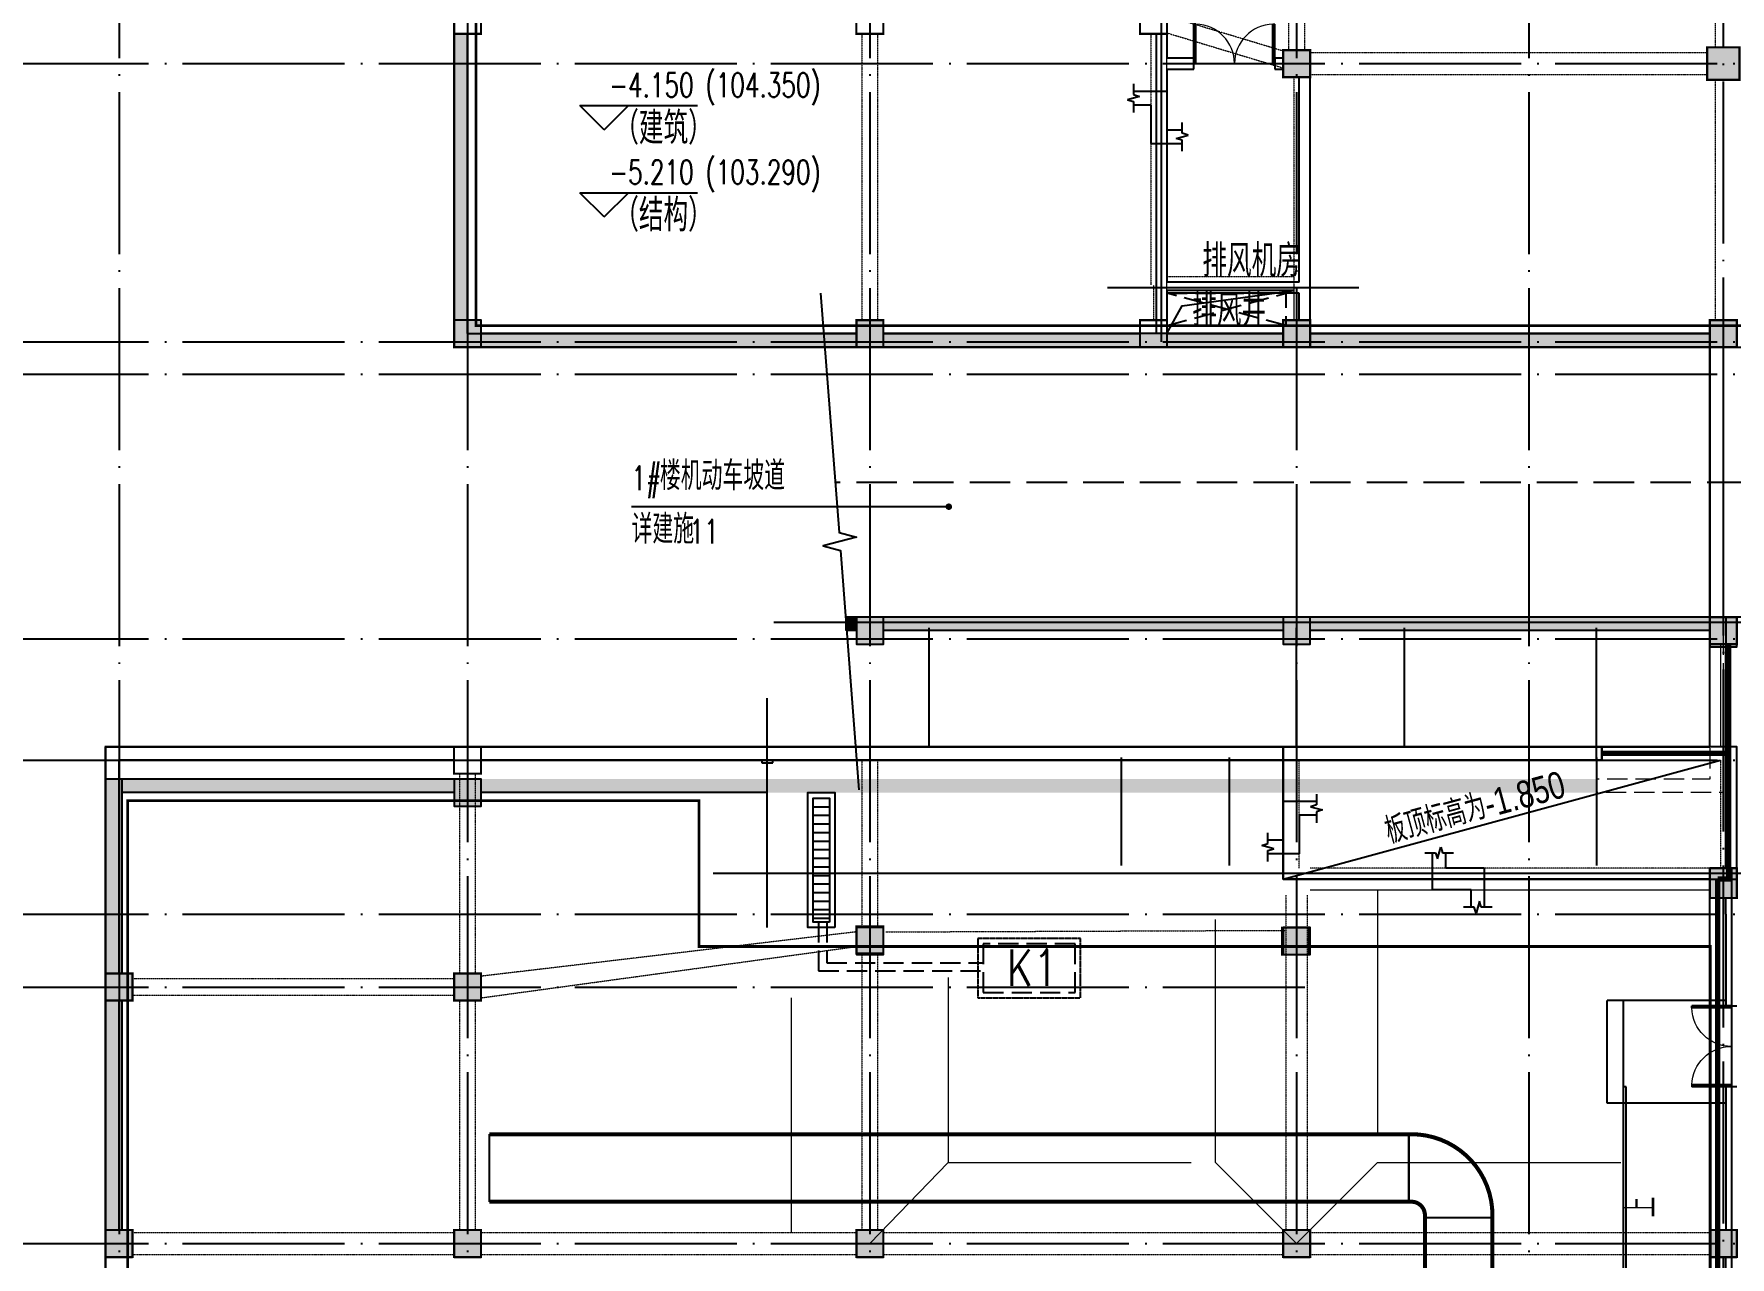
# Model space of a CAD drawing. Extents: x 290727 to 13733020, y 1731457 to 3643100.
# Drawn here: x 499735 to 531138, y 2163130 to 2185780 of the extents above; entities that cross this region are included whole.
import ezdxf

# ---------------------------------------------------------------- set-up
doc = ezdxf.new("R2010")
doc.units = 0
doc.header["$LTSCALE"] = 10
for name, pattern in [('__DASH', [0.35, 0.25, -0.1]), ('DASH', [0.35, 0.25, -0.1]), ('DASHED', [0.75, 0.5, -0.25]), ('DOTE', [2.42, 2, -0.2, 0.02, -0.2]), ('虚线', [750, 450, -300])]:
    doc.linetypes.add(name, pattern=pattern)
doc.layers.get('0').update_dxf_attribs({"linetype": 'CONTINUOUS'})
for name, color, linetype in [('-A-车行道路', 8, 'CONTINUOUS'), ('BEAM_CONT', 4, 'CONTINUOUS'), ('BEAM_DASH', 144, 'DASHED'), ('COLU', 2, 'CONTINUOUS'), ('COLUMN', 9, 'CONTINUOUS'), ('DIM_ELEV', 3, 'CONTINUOUS'), ('DIM_LEAD', 3, 'CONTINUOUS'), ('DIM_SYMB', 3, 'CONTINUOUS'), ('DOTE', 8, 'DOTE'), ('DUCT-排烟管', 2, 'CONTINUOUS'), ('DUCT-排烟管端线', 4, 'CONTINUOUS'), ('PUB_HATCH', 8, 'CONTINUOUS'), ('PUB_TEXT', 7, 'CONTINUOUS'), ('STAIR', 2, 'CONTINUOUS'), ('THIN', 7, 'CONTINUOUS'), ('WALL', 255, 'CONTINUOUS'), ('WINDOW', 4, 'CONTINUOUS'), ('作业图', 4, 'CONTINUOUS'), ('回家路线', 4, 'CONTINUOUS'), ('文字', 4, 'CONTINUOUS'), ('板顶标高填充', 7, 'CONTINUOUS'), ('楼板文字', 211, 'CONTINUOUS'), ('洞口边线', 7, 'CONTINUOUS'), ('看线', 163, 'CONTINUOUS'), ('防火分区示意线', 4, 'CONTINUOUS'), ('防火分区线', 7, 'CONTINUOUS'), ('集水坑', 181, 'DASH'), ('风井', 211, 'CONTINUOUS'), ('高差线', 3, 'CONTINUOUS')]:
    doc.layers.add(name, color=color, linetype=linetype)
for name, color, linetype, lineweight in [('_0', 7, 'CONTINUOUS', 15), ('TEXT', 7, 'CONTINUOUS', 13), ('板加腋边线', 253, '虚线', 18)]:
    doc.layers.add(name, color=color, linetype=linetype, lineweight=lineweight)
doc.layers.add('DIM_MODI', color=6, linetype='CONTINUOUS', plot=False)
doc.layers.get('0').off()
doc.styles.add('_HZTXT', font='simplex.shx', dxfattribs={"width": 0.8, "bigfont": 'HZTXT.shx'})
doc.styles.add('_TCH_DIM', font='SIMPLEX', dxfattribs={"bigfont": 'GBCBIG'})
doc.styles.add('HNSJY', font='HNSJY-07', dxfattribs={"width": 0.8, "bigfont": 'HNSJY-HZ'})

# ---------------------------------------------------------------- blocks, each defined once
blk = doc.blocks.new('A$C55C93FC2')
at = {"layer": 'DOTE', "linetype": 'DOTE', "ltscale": 150}
for p, q in [((16384.1, 127235.5), (16384.1, 12200)), ((22834.1, 127235.5), (22834.1, 12200)), ((30284.1, 127235.5), (30284.1, 12200)), ((38184.1, 127235.5), (38184.1, 12200)), ((42484.1, 127235.5), (42484.1, 12200)), ((46084.1, 80242.4), (46084.1, 12200)), ((10299.5, 58792.4), (66184.1, 58792.4)), ((10299.5, 53642.4), (60084.1, 53642.4)), ((10299.5, 53042.4), (252290.8, 53042.4)), ((10299.5, 48142.4), (252290.8, 48142.4)), ((10299.5, 45892.4), (53984.1, 45892.4)), ((10299.5, 43042.4), (252290.8, 43042.4)), ((10299.5, 41692.4), (38334.1, 41692.4)), ((10299.5, 36942.4), (252290.8, 36942.4))]:
    blk.add_line(p, q, dxfattribs=at)
blk = doc.blocks.new('A$C26CF02E8')
at = {"layer": '风井', "linetype": 'DASH', "ltscale": 150}
for p, q in [((30165, 54815), (32365, 55415)), ((32365, 54815), (30165, 55415))]:
    blk.add_line(p, q, dxfattribs=at)
at = {"layer": '风井', "linetype": 'DASH', "ltscale": 150, "flags": 128}
blk.add_lwpolyline([(30165, 55415), (32365, 55415), (32365, 54815), (30165, 54815)], close=True, dxfattribs=at)
blk = doc.blocks.new('_FZH')
blk.add_lwpolyline([(-0.5, -0.5), (0.5, -0.5), (0.5, 0.5), (-0.5, 0.5)], close=True)
at = {"layer": 'PUB_HATCH'}
blk.add_solid([(-0.5, -0.5), (0.5, -0.5), (-0.5, 0.5), (0.5, 0.5)], dxfattribs=at)
blk = doc.blocks.new('$DorLib2D$00000002')
for p, q in [((-0.5, 0), (-0.5, 0.4875)), ((-0.475, 0.4875), (-0.5, 0.4875)), ((-0.475, 0), (-0.475, 0.4875)), ((0.475, 0), (0.475, 0.4875)), ((0.475, 0.4875), (0.5, 0.4875)), ((0.5, 0), (0.5, 0.4875)), ((-0.5, 0), (-0.475, 0)), ((0.5, 0), (0.475, 0))]:
    blk.add_line(p, q)
at = {"lineweight": 13}
for centre, start, end in [((-0.4875, 0), 0, 88.53072), ((0.4875, 0), 91.46928, 180)]:
    blk.add_arc(centre, 0.4875, start, end, dxfattribs=at)
blk = doc.blocks.new('A$C45835683')
at = {"layer": '集水坑', "color": 4}
blk.add_lwpolyline([(1100, 1900), (0, 1900), (0, 0), (1100, 0)], close=True, dxfattribs=at)
at = {"layer": '集水坑', "color": 4, "linetype": 'DASH', "ltscale": 150}
blk.add_lwpolyline([(1000, 1800), (100, 1800), (100, 100), (1000, 100)], close=True, dxfattribs=at)
at = {"layer": 'TEXT', "style": '_HZTXT', "width": 0.8}
blk.add_text('K1', height=675, rotation=270, dxfattribs=at).set_placement((221, 1366))
blk = doc.blocks.new('车库建筑作业图')
at = {"layer": 'PUB_HATCH', "linetype": 'Continuous'}
for points in [[(507512, 2180480), (507762, 2180480), (507762, 2185780), (507512, 2185780)], [(508012, 2180230), (508012, 2179980), (514962, 2179980), (514962, 2180230)], [(515462, 2180230), (515462, 2179980), (520612, 2179980), (520612, 2180230)], [(522862, 2179980), (522862, 2180230), (520612, 2180230), (520612, 2179980)], [(523362, 2180230), (523362, 2179980), (530762, 2179980), (530762, 2180230)], [(514962, 2174730), (514962, 2174980), (514770, 2174980), (514770, 2174730)], [(515462, 2174980), (515462, 2174730), (522862, 2174730), (522862, 2174980)], [(523362, 2174980), (523362, 2174730), (530762, 2174730), (530762, 2174980)], [(501062, 2168380), (501362, 2168380), (501362, 2171980), (501062, 2171980)], [(507512, 2171730), (507512, 2171980), (501062, 2171980), (501362, 2171730)], [(508012, 2171980), (508012, 2171730), (513312, 2171730), (513312, 2171980)], [(528662, 2171980), (513312, 2171980), (513312, 2171730), (528662, 2171730)], [(501062, 2163630), (501362, 2163630), (501362, 2167880), (501062, 2167880)]]:
    blk.add_hatch(color=256, dxfattribs=at).paths.add_polyline_path(points)
at = {"layer": '看线'}
h = blk.add_hatch(dxfattribs=at)
h.set_pattern_fill('ANSI31', color=256, scale=100, angle=495.0027, style=0)
h.set_pattern_definition([(180.002708, (-89200, 16250), (0.007502, -158.75), [])])
h.paths.add_polyline_path([(514462, 2171630), (514162, 2171630), (514162, 2169330), (514462, 2169330)])
at = {"layer": '-A-车行道路', "linetype": 'DASH', "ltscale": 300, "flags": 128}
blk.add_lwpolyline([(541962, 2177473), (514570, 2177473)], dxfattribs=at)
at = {"linetype": 'DASH', "ltscale": 150}
for points in [[(514262, 2169330), (514262, 2168430), (517312, 2168430)], [(514412, 2169330), (514412, 2168580), (517312, 2168580)]]:
    blk.add_lwpolyline(points, dxfattribs=at)
at = {"layer": '_0', "linetype": 'DASH', "ltscale": 150, "flags": 128}
for points in [[(530762, 2179380), (530762, 2171980), (528662, 2171980)], [(531012, 2179380), (531012, 2171730), (528662, 2171730)]]:
    blk.add_lwpolyline(points, dxfattribs=at)
at = {"layer": 'DIM_ELEV'}
for p, q in [((510294, 2184002), (509844, 2184452)), ((509844, 2184452), (512019, 2184452)), ((510294, 2184002), (510744, 2184452)), ((510294, 2182390), (509844, 2182840)), ((509844, 2182840), (512019, 2182840)), ((510294, 2182390), (510744, 2182840))]:
    blk.add_line(p, q, dxfattribs=at)
at = {"layer": 'DIM_LEAD', "linetype": 'Continuous'}
for p, q in [((513610, 2177025), (510799, 2177025)), ((516673, 2177025), (513610, 2177025))]:
    blk.add_line(p, q, dxfattribs=at)
at = {"layer": 'DIM_LEAD', "linetype": 'Continuous', "const_width": 60}
blk.add_lwpolyline([(516703, 2177025, 1), (516643, 2177025, 1)], format="xyb", close=True, dxfattribs=at)
at = {"layer": 'DIM_MODI', "linetype": 'Continuous'}
for p, q in [((507512, 2179980), (507512, 2196380)), ((530762, 2179973), (507512, 2179980)), ((530762, 2174973), (530762, 2179973)), ((530762, 2172580), (530762, 2174973)), ((501062, 2171703), (501062, 2172580)), ((501062, 2172580), (513412, 2172580)), ((513412, 2172580), (523112, 2172580)), ((523112, 2172580), (525637, 2172580)), ((525637, 2172580), (530762, 2172580)), ((501062, 2170325), (501062, 2171703)), ((501062, 2168380), (501062, 2170325)), ((501062, 2147280), (501062, 2168380))]:
    blk.add_line(p, q, dxfattribs=at)
at = {"layer": 'DIM_SYMB', "linetype": 'Continuous'}
blk.add_lwpolyline([(514299, 2180977), (514641, 2176548), (514964, 2176458), (514344, 2176299), (514667, 2176212), (515010, 2171782)], dxfattribs=at)
for points in [[(537548, 2177473, 0, 0, 0), (525426, 2177473, 120, 0, 0), (524976, 2177473, 0, 0, 0)], [(529877, 2161780, 0, 0, 0), (529877, 2165813, 120, 0, 0), (529877, 2166263, 0, 0, 0)]]:
    blk.add_lwpolyline(points, format="xyseb", dxfattribs=at)
at = {"layer": 'DOTE', "linetype": 'Continuous', "ltscale": 150}
for p, q in [((520612, 2180080), (520612, 2192980)), ((524262, 2181080), (519612, 2181080)), ((540112, 2174880), (513431, 2174880)), ((513312, 2169230), (513312, 2173480)), ((533024, 2170230), (512312, 2170230))]:
    blk.add_line(p, q, dxfattribs=at)
at = {"layer": 'STAIR', "flags": 128}
for points in [[(514562, 2169230), (514062, 2169230), (514062, 2171730), (514562, 2171730)], [(514462, 2169330), (514162, 2169330), (514162, 2171630), (514462, 2171630)]]:
    blk.add_lwpolyline(points, close=True, dxfattribs=at)
at = {"layer": 'WALL', "linetype": 'Continuous'}
for p, q in [((507512, 2185780), (507512, 2180480)), ((507762, 2185780), (507762, 2180480)), ((520512, 2185780), (520512, 2185230)), ((520712, 2185780), (520712, 2185330)), ((520512, 2185230), (520512, 2181080)), ((521212, 2185330), (520712, 2185330)), ((520712, 2185130), (521212, 2185130)), ((520712, 2185130), (520712, 2181180)), ((521212, 2185130), (521212, 2185330)), ((522862, 2185330), (522712, 2185330)), ((522712, 2185330), (522712, 2185130)), ((522712, 2185130), (522862, 2185130)), ((523162, 2181180), (523162, 2184980)), ((523362, 2181080), (523362, 2184980)), ((520512, 2181080), (520512, 2180230)), ((523162, 2181180), (520712, 2181180)), ((520712, 2180980), (520712, 2180230)), ((523162, 2180980), (520712, 2180980)), ((523162, 2180480), (523162, 2180980)), ((523362, 2180480), (523362, 2181080)), ((514962, 2180230), (508012, 2180230)), ((520612, 2180230), (515462, 2180230)), ((522862, 2180230), (520612, 2180230)), ((530762, 2180230), (523362, 2180230)), ((514962, 2179980), (508012, 2179980)), ((520612, 2179980), (515462, 2179980)), ((522862, 2179980), (520612, 2179980)), ((530762, 2179980), (523362, 2179980)), ((514962, 2174980), (514770, 2174980)), ((514770, 2174730), (514770, 2174980)), ((522862, 2174980), (515462, 2174980)), ((530762, 2174980), (523362, 2174980)), ((514962, 2174730), (514770, 2174730)), ((522862, 2174730), (515462, 2174730)), ((530762, 2174730), (523362, 2174730)), ((531062, 2170330), (531062, 2174430)), ((513312, 2172580), (508012, 2172580)), ((528662, 2172580), (513312, 2172580)), ((528662, 2172330), (528662, 2172580)), ((513212, 2172330), (513212, 2172280)), ((513212, 2172280), (513412, 2172280)), ((528662, 2172330), (513312, 2172330)), ((513412, 2172280), (513412, 2172330)), ((501062, 2171980), (501062, 2168380)), ((507512, 2171980), (501062, 2171980)), ((501362, 2171980), (501362, 2168380)), ((507512, 2171730), (501362, 2171730)), ((513312, 2171730), (508012, 2171730)), ((531062, 2169480), (531062, 2169780)), ((531062, 2169480), (531062, 2167780)), ((501062, 2167880), (501062, 2163630)), ((501362, 2167880), (501362, 2163630)), ((531062, 2167780), (531262, 2167780)), ((531262, 2166280), (531062, 2166280)), ((531062, 2166280), (531062, 2163630)), ((531062, 2158580), (531062, 2163130))]:
    blk.add_line(p, q, dxfattribs=at)
at = {"layer": '回家路线', "linetype": 'Continuous'}
for p, q in [((528862, 2165980), (528862, 2167880)), ((529162, 2166180), (529162, 2167880)), ((529162, 2165980), (529162, 2166280))]:
    blk.add_line(p, q, dxfattribs=at)
at = {"layer": '文字', "linetype": 'Continuous'}
for p, q in [((516312, 2172580), (516312, 2174780)), ((523112, 2172580), (523112, 2174780)), ((525112, 2172580), (525112, 2174780)), ((528662, 2172580), (528662, 2174780)), ((519862, 2172380), (519862, 2170380)), ((521862, 2172380), (521862, 2170380)), ((528662, 2172380), (528662, 2170380)), ((528862, 2166180), (528862, 2167880)), ((529162, 2161480), (529162, 2166280)), ((529212, 2166280), (529162, 2166280)), ((529212, 2161480), (529212, 2166280)), ((531062, 2165980), (528862, 2165980))]:
    blk.add_line(p, q, dxfattribs=at)
at = {"layer": '文字', "linetype": 'Continuous', "flags": 128}
blk.add_lwpolyline([(531062, 2167880), (528862, 2167880)], dxfattribs=at)
at = {"layer": '防火分区示意线', "color": 2, "linetype": 'DASH', "ltscale": 300, "const_width": 50}
blk.add_lwpolyline([(582319, 2195480), (547069, 2195480), (547069, 2196080), (542869, 2196080), (542869, 2202580), (541369, 2202580), (541369, 2201580), (539069, 2201580), (539069, 2195980), (507919, 2195980), (507919, 2180380), (539419, 2180380), (539419, 2174580), (531469, 2174580), (531469, 2170730), (531569, 2170730), (531569, 2158480)], dxfattribs=at)
at = {"layer": '防火分区示意线', "linetype": 'DASH', "ltscale": 300, "const_width": 50}
blk.add_lwpolyline([(501469, 2171580), (501469, 2146880), (499119, 2146880), (499119, 2141980), (527519, 2141980), (527519, 2146892), (527519, 2146892), (527519, 2158480), (530769, 2158480), (530769, 2168881), (512048, 2168881), (512048, 2171580)], close=True, dxfattribs=at)
at = {"layer": '防火分区线', "linetype": 'Continuous', "flags": 128}
blk.add_lwpolyline([(507512, 2196380), (507512, 2179980), (539012, 2179980), (539012, 2174980), (531062, 2174980), (531062, 2170330), (531162, 2170330), (531162, 2158080), (540526, 2158080), (540962, 2158080), (591062, 2158080), (591062, 2146980), (596462, 2146980), (597069, 2146980), (603962, 2146980), (603962, 2150330), (612462, 2150330), (612462, 2152280), (617362, 2152280)], dxfattribs=at)
at = {"rotation": 90}
blk.add_blockref('A$C45835683', (519112, 2167930), dxfattribs=at)
at = {"layer": 'COLUMN', "linetype": 'Continuous'}
for p, xscale, yscale, zscale, rotation in [((523112, 2185230), 500, 500, 500, 270), ((531012, 2185230), 599.9415679140948, 600, 600, 270), ((507762, 2180230), 500, 500, 500, 270), ((515212, 2180230), 500, 500, 500, 270), ((523112, 2180230), 500, 500, 500, 270), ((531012, 2180230), 500, 500, 500, 270), ((515212, 2174730), 500, 500, 500, 270), ((523112, 2174730), 500, 500, 500, 270), ((531012, 2174705), 549.999999511987, 499.9999999508727, 499.9999999508727, 269.9999999580511), ((507762, 2171730), 500, 500, 500, 270), ((531012, 2170055), 550, 500, 500, 270), ((515212, 2168980), 500, 500, 500, 270), ((523112, 2168980), 500, 500, 500, 270), ((501312, 2168130), 500, 500, 500, 270), ((507762, 2168130), 500, 500, 500, 270), ((501312, 2163380), 500, 500, 500, 270), ((507762, 2163380), 500, 500, 500, 270), ((515212, 2163380), 500, 500, 500, 270), ((523112, 2163380), 500, 500, 500, 270), ((531012, 2163380), 500, 500, 500, 270)]:
    blk.add_blockref('_FZH', p, dxfattribs=dict(at, xscale=xscale, yscale=yscale, zscale=zscale, rotation=rotation))
at = {"layer": 'WINDOW', "linetype": 'Continuous', "yscale": 1500, "zscale": -1500}
for p, xscale, rotation in [((521962, 2185230), 1500, 9.865425021964222e-12), ((531162, 2167030), -1500, 90)]:
    blk.add_blockref('$DorLib2D$00000002', p, dxfattribs=dict(at, xscale=xscale, rotation=rotation))
at = {"layer": '文字', "linetype": 'Continuous'}
for name, p in [('A$C26CF02E8', (490548, 2125565)), ('A$C55C93FC2', (484928, 2126437))]:
    blk.add_blockref(name, p, dxfattribs=at)
at = {"layer": 'PUB_TEXT', "style": '_TCH_DIM', "width": 0.705882}
for s, p in [('-4.150', (510384, 2184610)), ('(104.350)', (512169, 2184610)), ('(103.290)', (512169, 2182998)), ('-5.210', (510384, 2182998))]:
    blk.add_text(s, height=446.2, dxfattribs=at).set_placement(p)
at = {"layer": 'PUB_TEXT', "linetype": 'Continuous', "style": '_TCH_DIM', "width": 0.705882}
for s, p in [('1#', (510799, 2177331)), ('11', (511871, 2176342))]:
    blk.add_text(s, height=446.2, dxfattribs=at).set_placement(p)
at = {"layer": 'PUB_TEXT', "linetype": 'Continuous', "style": '_TCH_DIM'}
for s, p in [('楼机动车坡道', (511324, 2177331)), ('详建施', (510799, 2176342))]:
    blk.add_text(s, height=536.2, dxfattribs=at).set_placement(p)
blk.add_text('上', height=536, rotation=90, dxfattribs=at).set_placement((529764, 2163865))
at = {"layer": '文字', "linetype": 'Continuous', "style": 'HNSJY', "width": 0.8}
for s, p in [('（建筑）', (510479, 2183736)), ('（结构）', (510479, 2182124)), ('排风机房', (521367, 2181280, -2)), ('排风井', (521179, 2180364))]:
    blk.add_text(s, height=600, dxfattribs=at).set_placement(p)
blk = doc.blocks.new('A$C7FBF512A')
at = {"layer": 'DUCT-排烟管', "color": 0, "linetype": 'Continuous', "const_width": 75}
for points in [[(19614, -101024), (2591, -101024)], [(19664, -101024), (19614, -101024)], [(2591, -102274), (19614, -102274)], [(19614, -102274), (19664, -102274)], [(19914, -102524), (19914, -102574)], [(19914, -102575), (19914, -120745)], [(21164, -102574), (21164, -102524)], [(21164, -120745), (21164, -102575)]]:
    blk.add_lwpolyline(points, dxfattribs=at)
for points in [[(21164, -102524, 0.414214), (19664, -101024)], [(19914, -102524, 0.414214), (19664, -102274)]]:
    blk.add_lwpolyline(points, format="xyb", dxfattribs=at)
at = {"layer": 'DUCT-排烟管端线', "color": 0, "linetype": 'Continuous'}
for p, q in [((2591, -101024), (2591, -102274)), ((19614, -101024), (19614, -102274)), ((19614, -102274), (19614, -101024)), ((21164, -102574), (19914, -102574)), ((21164, -102575), (19914, -102575))]:
    blk.add_line(p, q, dxfattribs=at)
blk = doc.blocks.new('梁图-10.22')
at = {"layer": 'BEAM_CONT', "color": 0, "lineweight": 18}
for p, q in [((-1590024, 225358), (-1590024, 230008)), ((-1590024, 224708), (-1590024, 225358)), ((-1590024, 225258), (-1587674, 225258)), ((-1587674, 225358), (-1587674, 224708)), ((-1579774, 218708), (-1579774, 216809)), ((-1579774, 216809), (-1581974, 216809)), ((-1587874, 216559), (-1587874, 214558)), ((-1587374, 214158), (-1579974, 214158)), ((-1579974, 214008), (-1579974, 207858))]:
    blk.add_line(p, q, dxfattribs=at)
at = {"layer": 'BEAM_DASH', "color": 0, "lineweight": 18}
for p, q in [((-1587774, 235308), (-1587774, 229708)), ((-1587474, 229708), (-1587474, 235308)), ((-1579874, 235308), (-1579874, 229758)), ((-1587874, 229690), (-1590024, 230339)), ((-1595674, 230008), (-1595674, 224708)), ((-1595374, 224708), (-1595374, 230008)), ((-1590324, 230008), (-1590324, 225358)), ((-1590024, 230026), (-1587874, 229377)), ((-1580024, 229658), (-1587374, 229658)), ((-1587374, 229258), (-1580024, 229258)), ((-1587674, 229208), (-1587674, 225358)), ((-1587374, 225358), (-1587374, 229208)), ((-1579874, 229158), (-1579874, 224708)), ((-1587674, 225508), (-1590024, 225508)), ((-1590274, 225358), (-1590274, 224708)), ((-1587374, 224708), (-1587374, 225358)), ((-1595674, 216559), (-1595674, 213458)), ((-1595374, 213458), (-1595374, 216559)), ((-1587574, 214558), (-1587574, 216559)), ((-1581974, 216559), (-1579774, 216559)), ((-1579774, 216559), (-1579774, 214558)), ((-1603124, 216309), (-1603124, 212608)), ((-1602824, 212608), (-1602824, 216309)), ((-1579974, 214558), (-1587374, 214558)), ((-1587824, 214058), (-1587824, 207858)), ((-1587424, 207858), (-1587424, 214058)), ((-1595774, 213380, 1), (-1602724, 212558)), ((-1595226, 213379, 1), (-1587824, 213408)), ((-1602724, 212158), (-1595774, 213109, 1)), ((-1595674, 212958, 1), (-1595674, 207858)), ((-1595374, 207858), (-1595374, 212958, 1)), ((-1595226, 213109, 1), (-1587874, 213109, 1)), ((-1603224, 212508), (-1609174, 212508)), ((-1609174, 212208), (-1603224, 212208)), ((-1603124, 212108), (-1603124, 207858)), ((-1602824, 207858), (-1602824, 212108)), ((-1603224, 207808), (-1609174, 207808)), ((-1595774, 207808), (-1602724, 207808)), ((-1587874, 207808), (-1595274, 207808)), ((-1579974, 207808), (-1587374, 207808)), ((-1609174, 207408), (-1603224, 207408)), ((-1602724, 207408), (-1595774, 207408)), ((-1595274, 207408), (-1587874, 207408)), ((-1587374, 207408), (-1579974, 207408))]:
    blk.add_line(p, q, dxfattribs=at)
at = {"layer": 'COLU', "color": 0, "const_width": 40}
for points in [[(-1602724, 230508), (-1603224, 230508), (-1603224, 230008), (-1602724, 230008)], [(-1595274, 230508), (-1595774, 230508), (-1595774, 230008), (-1595274, 230008)], [(-1590024, 230508), (-1590524, 230508), (-1590524, 230008), (-1590024, 230008)], [(-1587374, 229708), (-1587874, 229708), (-1587874, 229208), (-1587374, 229208)], [(-1579424, 229758), (-1580024, 229758), (-1580024, 229158), (-1579424, 229158)], [(-1595274, 224708), (-1595774, 224708), (-1595774, 224208), (-1595274, 224208)], [(-1590024, 224708), (-1590524, 224708), (-1590524, 224208), (-1590024, 224208)], [(-1587374, 224708), (-1587874, 224708), (-1587874, 224208), (-1587374, 224208)], [(-1579474, 224708), (-1579974, 224708), (-1579974, 224208), (-1579474, 224208)], [(-1579474, 219208), (-1579974, 219208), (-1579974, 218708), (-1579474, 218708)], [(-1602724, 216809), (-1603224, 216809), (-1603224, 216309), (-1602724, 216309)], [(-1579474, 214558), (-1579974, 214558), (-1579974, 214008), (-1579474, 214008)], [(-1609174, 212608), (-1609674, 212608), (-1609674, 212108), (-1609174, 212108)], [(-1602724, 212608), (-1603224, 212608), (-1603224, 212108), (-1602724, 212108)], [(-1609174, 207858), (-1609674, 207858), (-1609674, 207358), (-1609174, 207358)], [(-1602724, 207858), (-1603224, 207858), (-1603224, 207358), (-1602724, 207358)], [(-1595274, 207858), (-1595774, 207858), (-1595774, 207358), (-1595274, 207358)], [(-1587374, 207858), (-1587874, 207858), (-1587874, 207358), (-1587374, 207358)], [(-1579474, 207858), (-1579974, 207858), (-1579974, 207358), (-1579474, 207358)]]:
    blk.add_lwpolyline(points, close=True, dxfattribs=at)
for points, elevation in [([(-1595274, 213481), (-1595774, 213481), (-1595774, 212981), (-1595274, 212981)], 1), ([(-1587395, 213458), (-1587895, 213458), (-1587895, 212958), (-1587395, 212958)], 0)]:
    blk.add_lwpolyline(points, close=True, dxfattribs=dict(at, elevation=elevation))
at = {"layer": 'THIN', "color": 0}
for p, q in [((-1590643, 229085), (-1590643, 228885)), ((-1590643, 228945), (-1590024, 228945)), ((-1590024, 228945), (-1590024, 228229)), ((-1590533, 228850), (-1590753, 228790)), ((-1590753, 228790), (-1590643, 228755)), ((-1590643, 228885), (-1590533, 228850)), ((-1590643, 228755), (-1590643, 228555)), ((-1590643, 228695), (-1590324, 228695)), ((-1590324, 228695), (-1590324, 227979)), ((-1589741, 228169), (-1589741, 228369)), ((-1590024, 228229), (-1589741, 228229)), ((-1589851, 228074), (-1589631, 228134)), ((-1589741, 228039), (-1589851, 228074)), ((-1589631, 228134), (-1589741, 228169)), ((-1589741, 227839), (-1589741, 228039)), ((-1590324, 227979), (-1589741, 227979)), ((-1587874, 215792), (-1587874, 215075)), ((-1587256, 215792), (-1587874, 215792)), ((-1587256, 215932), (-1587256, 215732)), ((-1587574, 215542), (-1587574, 214825)), ((-1587256, 215542), (-1587574, 215542)), ((-1587256, 215732), (-1587366, 215697)), ((-1587366, 215697), (-1587146, 215637)), ((-1587146, 215637), (-1587256, 215602)), ((-1587256, 215602), (-1587256, 215402)), ((-1588158, 215015), (-1588158, 215215)), ((-1588268, 214980), (-1588158, 215015)), ((-1588048, 214920), (-1588268, 214980)), ((-1587874, 215075), (-1588158, 215075)), ((-1588158, 214885), (-1588048, 214920)), ((-1588158, 214685), (-1588158, 214885)), ((-1587574, 214825), (-1588158, 214825)), ((-1585250, 214841), (-1585050, 214841)), ((-1585110, 214158), (-1585110, 214841)), ((-1585050, 214841), (-1585015, 214731)), ((-1585015, 214731), (-1584955, 214951)), ((-1584955, 214951), (-1584920, 214841)), ((-1584920, 214841), (-1584720, 214841)), ((-1584860, 214558), (-1584860, 214841)), ((-1584144, 214558), (-1584860, 214558)), ((-1584144, 213839), (-1584144, 214558)), ((-1584394, 214158), (-1585110, 214158)), ((-1584394, 213839), (-1584394, 214158)), ((-1584239, 213949), (-1584299, 213729)), ((-1584204, 213839), (-1584239, 213949)), ((-1584334, 213839), (-1584534, 213839)), ((-1584299, 213729), (-1584334, 213839)), ((-1584004, 213839), (-1584204, 213839))]:
    blk.add_line(p, q, dxfattribs=at)
at = {"layer": 'WALL', "color": 0, "const_width": 40}
for points in [[(-1603224, 230008), (-1603224, 224208), (-1595774, 224208)], [(-1602974, 224458), (-1602974, 230008)], [(-1595774, 224458), (-1602974, 224458)], [(-1590524, 224458), (-1595274, 224458)], [(-1595274, 224208), (-1590524, 224208)], [(-1587874, 224458), (-1590024, 224458)], [(-1590024, 224208), (-1587874, 224208)], [(-1579974, 224458), (-1587374, 224458)], [(-1587374, 224208), (-1579974, 224208)], [(-1579974, 224208), (-1579974, 219208)], [(-1579724, 219208), (-1579724, 224208)], [(-1603224, 216809), (-1609674, 216809), (-1609674, 212608)], [(-1581974, 216559), (-1581974, 216809), (-1602724, 216809)], [(-1609424, 216559), (-1603224, 216559)], [(-1609424, 212608), (-1609424, 216559)], [(-1602724, 216559), (-1581974, 216559)], [(-1609674, 212108), (-1609674, 207858)], [(-1609424, 207858), (-1609424, 212108)]]:
    blk.add_lwpolyline(points, dxfattribs=at)
at = {"layer": '板加腋边线', "color": 0, "lineweight": 18}
for p, q in [((-1586124, 214158), (-1586124, 209108)), ((-1589124, 209108), (-1589124, 213852)), ((-1594074, 212537), (-1594074, 209108)), ((-1596974, 207808), (-1596974, 212158)), ((-1594074, 209108), (-1595524, 207608)), ((-1594074, 209108), (-1589124, 209108)), ((-1589124, 209108), (-1587624, 207608)), ((-1586124, 209108), (-1587624, 207608)), ((-1586124, 209108), (-1579974, 209108))]:
    blk.add_line(p, q, dxfattribs=at)
at = {"layer": '板顶标高填充', "color": 0, "linetype": 'Continuous', "flags": 128}
blk.add_lwpolyline([(-1609674, 216807), (-1609674, 196607), (-1603774, 196607), (-1603774, 199007), (-1596774, 199007), (-1596770, 196607), (-1590875, 196598), (-1590872, 191507), (-1589574, 191507), (-1589574, 185807), (-1582824, 185807), (-1582824, 202307), (-1579974, 202307), (-1579974, 214357), (-1587874, 214355), (-1587874, 216807), (-1609674, 216808)], dxfattribs=at)
at = {"layer": '板顶标高填充', "color": 0, "linetype": 'Continuous'}
blk.add_lwpolyline([(-1587874, 216808), (-1587874, 214358), (-1579474, 214358), (-1579474, 216808), (-1582074, 216808), (-1582074, 216808), (-1587874, 216808)], dxfattribs=at)
at = {"layer": '楼板文字', "color": 0, "linetype": 'Continuous'}
blk.add_line((-1587873, 214355), (-1579774, 216559), dxfattribs=at)
at = {"layer": '洞口边线', "color": 0}
blk.add_lwpolyline([(-1587674, 225258), (-1590024, 225258), (-1590024, 224458), (-1589741, 224975), (-1587674, 225258)], close=True, dxfattribs=at)
at = {"layer": '高差线', "color": 0, "linetype": '__DASH', "const_width": 100}
for points in [[(-1579829, 214358), (-1579623, 214358), (-1579623, 218708)], [(-1581974, 216684), (-1579623, 216684)], [(-1579829, 214358), (-1579829, 202808)]]:
    blk.add_lwpolyline(points, dxfattribs=at)
at = {"layer": '楼板文字', "color": 0, "linetype": 'Continuous', "style": 'HNSJY', "width": 0.8}
blk.add_text('板顶标高为-1.850', height=500, rotation=15.2181, dxfattribs=at).set_placement((-1585906, 214991, -3))

msp = doc.modelspace()

# ---------------------------------------------------------------- block references
at = {"layer": '作业图', "color": 8, "linetype": 'ByBlock', "extrusion": (8.37508e-20, 6.90696e-07, 1)}
msp.add_blockref('梁图-10.22', (2110736, 1955772, 0), dxfattribs=at)
at = {"layer": '作业图', "linetype": 'Continuous'}
msp.add_blockref('车库建筑作业图', (0, 0), dxfattribs=at)
at = {"layer": '文字', "color": 8}
msp.add_blockref('A$C7FBF512A', (505574, 2266429), dxfattribs=at)

doc.saveas('drawing.dxf')
